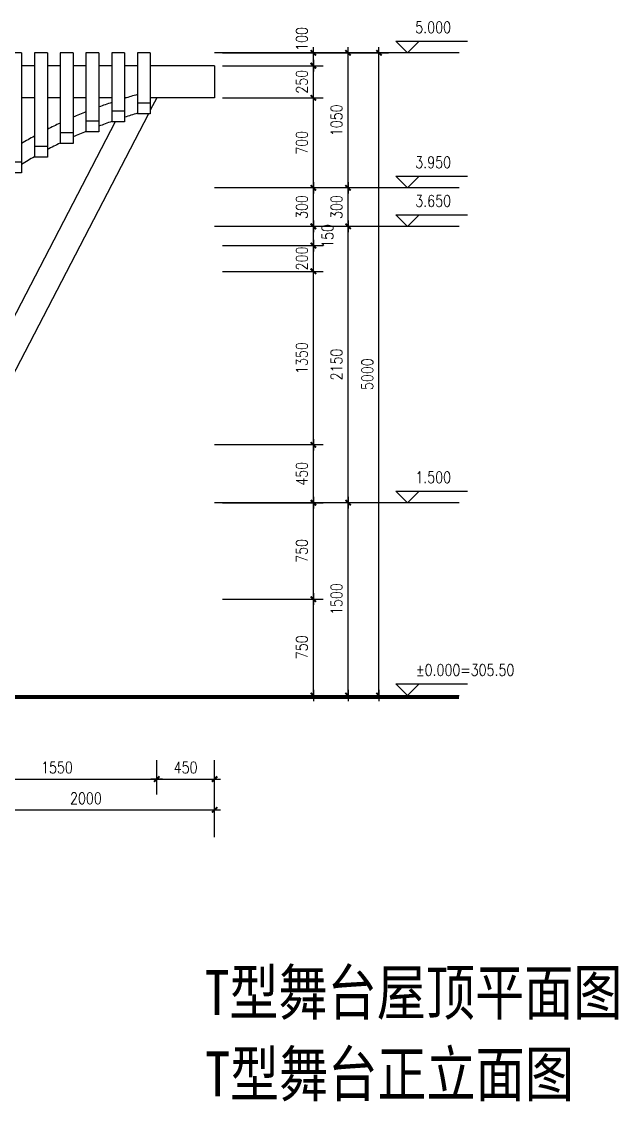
# Model space of a CAD drawing. Extents: x 594538 to 606574, y -114484 to -98989.
# Drawn here: x 601937 to 606574, y -114484 to -106083 of the extents above; entities that cross this region are included whole.
import ezdxf
from ezdxf.enums import TextEntityAlignment as Align

# ---------------------------------------------------------------- set-up
doc = ezdxf.new("R2010")
doc.units = 0
doc.header["$LTSCALE"] = 300
doc.header["$MEASUREMENT"] = 0
doc.header["$PDMODE"] = 3
doc.layers.get('0').update_dxf_attribs({"linetype": 'CONTINUOUS'})
doc.layers.get('DEFPOINTS').update_dxf_attribs({"linetype": 'CONTINUOUS'})
for name, color, linetype in [('AXIS', 3, 'CONTINUOUS'), ('CU', 255, 'CONTINUOUS'), ('PUB_DIM', 200, 'CONTINUOUS'), ('PUB_TEXT', 7, 'CONTINUOUS'), ('木构架', 73, 'CONTINUOUS'), ('柱', 2, 'CONTINUOUS')]:
    doc.layers.add(name, color=color, linetype=linetype)
doc.styles.add('-黑体', font='SIMHEI.TTF', dxfattribs={"width": 0.8})
doc.styles.add('DIM_FONT', font='SIMPLEX.shx', dxfattribs={"width": 0.8})
doc.dimstyles.new('AXIS30', dxfattribs={"dimscale": 0.3, "dimtxt": 300, "dimasz": 1, "dimexe": 250, "dimexo": 300, "dimgap": 150, "dimtad": 1, "dimdec": 0, "dimzin": 0, "dimtxsty": 'DIM_FONT', "dimblk": '_DIMX', "dimblk1": 'DOTSMALL', "dimblk2": 'DOTSMALL', "dimcen": 150, "dimse1": 1, "dimse2": 1, "dimclrt": 7, "dimazin": 3, "dimtfac": 150, "dimtdec": 0, "dimtix": 1, "dimtmove": 0, "dimatfit": 3, "dimtolj": 1, "dimtzin": 0})
doc.dimstyles.new('DIMA30', dxfattribs={"dimscale": 0.3, "dimtxt": 300, "dimasz": 1, "dimexe": 250, "dimexo": 300, "dimgap": 150, "dimtad": 1, "dimdec": 0, "dimzin": 0, "dimtxsty": 'DIM_FONT', "dimblk": '_DIMX', "dimblk1": 'DOTSMALL', "dimblk2": 'DOTSMALL', "dimcen": 150, "dimse1": 1, "dimclrt": 7, "dimazin": 3, "dimtfac": 150, "dimtdec": 0, "dimtix": 1, "dimtmove": 0, "dimatfit": 3, "dimtolj": 1, "dimtzin": 0})
doc.dimstyles.new('DIMB30', dxfattribs={"dimscale": 0.3, "dimtxt": 300, "dimasz": 1, "dimexe": 250, "dimexo": 300, "dimgap": 150, "dimtad": 1, "dimdec": 0, "dimzin": 0, "dimtxsty": 'DIM_FONT', "dimblk": '_DIMX', "dimblk1": 'DOTSMALL', "dimblk2": 'DOTSMALL', "dimcen": 150, "dimse2": 1, "dimclrt": 7, "dimazin": 3, "dimtfac": 150, "dimtdec": 0, "dimtix": 1, "dimtmove": 0, "dimatfit": 3, "dimtolj": 1, "dimtzin": 0})
doc.dimstyles.new('DIMN30', dxfattribs={"dimscale": 0.3, "dimtxt": 300, "dimasz": 1, "dimexe": 250, "dimexo": 300, "dimgap": 150, "dimtad": 1, "dimdec": 0, "dimzin": 0, "dimtxsty": 'DIM_FONT', "dimblk": '_DIMX', "dimblk1": 'DOTSMALL', "dimblk2": 'DOTSMALL', "dimcen": 150, "dimclrt": 7, "dimazin": 3, "dimtfac": 150, "dimtdec": 0, "dimtix": 1, "dimtmove": 0, "dimatfit": 3, "dimtolj": 1, "dimtzin": 0})

# ---------------------------------------------------------------- blocks, each defined once
blk = doc.blocks.new('_DIMX')
blk.add_line((-150, 0), (150, 0))
at = {"const_width": 50}
blk.add_lwpolyline([(-70, -70), (70, 70)], dxfattribs=at)
blk = doc.blocks.new('*D22')
at = {"color": 0, "linetype": 'BYBLOCK'}
for p, q in [((611988.6, -115399.5), (612770.1, -115399.5)), ((612695.1, -116149.2), (612695.1, -115399.8)), ((611988.6, -116149.5), (612770.1, -116149.5))]:
    blk.add_line(p, q, dxfattribs=at)
at = {"layer": 'DEFPOINTS', "color": 0, "linetype": 'BYBLOCK'}
for p in [(611898.6, -115399.5), (612695.1, -115399.5), (611898.6, -116149.5)]:
    blk.add_point(p, dxfattribs=at)
at = {"color": 0, "linetype": 'BYBLOCK', "xscale": 0.3, "yscale": 0.3, "zscale": 0.3}
for p, rotation in [((612695.1, -115399.5), 90), ((612695.1, -116149.5), 270)]:
    blk.add_blockref('_DIMX', p, dxfattribs=dict(at, rotation=rotation))
at = {"color": 7, "linetype": 'BYBLOCK', "insert": (612605.1, -115774.5), "char_height": 90, "attachment_point": 5, "rotation": 90, "style": 'DIM_FONT'}
blk.add_mtext('\\A1;750', dxfattribs=at)
blk = doc.blocks.new('_DOTSMALL')
at = {"color": 0, "linetype": 'BYBLOCK', "const_width": 0.5}
blk.add_lwpolyline([(-0.0625, 0, 1), (0.0625, 0, 1)], format="xyb", close=True, dxfattribs=at)
blk = doc.blocks.new('*D21')
at = {"color": 0, "linetype": 'BYBLOCK'}
for p, q in [((611988.6, -114649.5), (612770.1, -114649.5)), ((612695.1, -115399.2), (612695.1, -114649.8)), ((611988.6, -115399.5), (612770.1, -115399.5))]:
    blk.add_line(p, q, dxfattribs=at)
at = {"layer": 'DEFPOINTS', "color": 0, "linetype": 'BYBLOCK'}
for p in [(611898.6, -114649.5), (612695.1, -114649.5), (611898.6, -115399.5)]:
    blk.add_point(p, dxfattribs=at)
at = {"color": 0, "linetype": 'BYBLOCK', "xscale": 0.3, "yscale": 0.3, "zscale": 0.3}
for p, rotation in [((612695.1, -114649.5), 90), ((612695.1, -115399.5), 270)]:
    blk.add_blockref('_DIMX', p, dxfattribs=dict(at, rotation=rotation))
at = {"color": 7, "linetype": 'BYBLOCK', "insert": (612605.1, -115024.5), "char_height": 90, "attachment_point": 5, "rotation": 90, "style": 'DIM_FONT'}
blk.add_mtext('\\A1;750', dxfattribs=at)
blk = doc.blocks.new('*D25')
at = {"color": 0, "linetype": 'BYBLOCK'}
for p, q in [((604203.9, -109825.7), (604203.9, -109376.3)), ((603497.4, -109826), (604278.9, -109826))]:
    blk.add_line(p, q, dxfattribs=at)
at = {"layer": 'DEFPOINTS', "color": 0, "linetype": 'BYBLOCK'}
for p in [(603407.4, -109376), (604203.9, -109376), (603407.4, -109826)]:
    blk.add_point(p, dxfattribs=at)
at = {"color": 0, "linetype": 'BYBLOCK', "xscale": 0.3, "yscale": 0.3, "zscale": 0.3}
for p, rotation in [((604203.9, -109376), 90), ((604203.9, -109826), 270)]:
    blk.add_blockref('_DIMX', p, dxfattribs=dict(at, rotation=rotation))
at = {"color": 7, "linetype": 'BYBLOCK', "insert": (604113.9, -109601), "char_height": 90, "attachment_point": 5, "rotation": 90, "style": 'DIM_FONT'}
blk.add_mtext('\\A1;450', dxfattribs=at)
blk = doc.blocks.new('*D24')
at = {"color": 0, "linetype": 'BYBLOCK'}
for p, q in [((611988.6, -112649.5), (612770.1, -112649.5)), ((612695.1, -112649.2), (612695.1, -112648.9)), ((612695.1, -112849.5), (612695.1, -112649.5)), ((611988.6, -112849.5), (612770.1, -112849.5)), ((612695.1, -112849.8), (612695.1, -112850.1))]:
    blk.add_line(p, q, dxfattribs=at)
at = {"layer": 'DEFPOINTS', "color": 0, "linetype": 'BYBLOCK'}
for p in [(611898.6, -112649.5), (612695.1, -112649.5), (611898.6, -112849.5)]:
    blk.add_point(p, dxfattribs=at)
at = {"color": 0, "linetype": 'BYBLOCK', "xscale": 0.3, "yscale": 0.3, "zscale": 0.3}
for p, rotation in [((612695.1, -112649.5), 270), ((612695.1, -112849.5), 90)]:
    blk.add_blockref('_DIMX', p, dxfattribs=dict(at, rotation=rotation))
at = {"color": 7, "linetype": 'BYBLOCK', "insert": (612605.1, -112749.5), "char_height": 90, "attachment_point": 5, "rotation": 90, "style": 'DIM_FONT'}
blk.add_mtext('\\A1;200', dxfattribs=at)
blk = doc.blocks.new('*D26')
at = {"color": 0, "linetype": 'BYBLOCK'}
for p, q in [((611988.6, -111249.5), (612770.1, -111249.5)), ((612695.1, -111249.2), (612695.1, -111248.9)), ((612695.1, -111499.5), (612695.1, -111249.5)), ((611988.6, -111499.5), (612770.1, -111499.5)), ((612695.1, -111499.8), (612695.1, -111500.1))]:
    blk.add_line(p, q, dxfattribs=at)
at = {"layer": 'DEFPOINTS', "color": 0, "linetype": 'BYBLOCK'}
for p in [(611898.6, -111249.5), (612695.1, -111249.5), (611898.6, -111499.5)]:
    blk.add_point(p, dxfattribs=at)
at = {"color": 0, "linetype": 'BYBLOCK', "xscale": 0.3, "yscale": 0.3, "zscale": 0.3}
for p, rotation in [((612695.1, -111249.5), 270), ((612695.1, -111499.5), 90)]:
    blk.add_blockref('_DIMX', p, dxfattribs=dict(at, rotation=rotation))
at = {"color": 7, "linetype": 'BYBLOCK', "insert": (612605.1, -111374.5), "char_height": 90, "attachment_point": 5, "rotation": 90, "style": 'DIM_FONT'}
blk.add_mtext('\\A1;250', dxfattribs=at)
blk = doc.blocks.new('*D27')
at = {"color": 0, "linetype": 'BYBLOCK'}
for p, q in [((611988.6, -111149.5), (612770.1, -111149.5)), ((612695.1, -111249.2), (612695.1, -111149.8)), ((611988.6, -111249.5), (612770.1, -111249.5))]:
    blk.add_line(p, q, dxfattribs=at)
at = {"layer": 'DEFPOINTS', "color": 0, "linetype": 'BYBLOCK'}
for p in [(611898.6, -111149.5), (612695.1, -111149.5), (611898.6, -111249.5)]:
    blk.add_point(p, dxfattribs=at)
at = {"color": 0, "linetype": 'BYBLOCK', "xscale": 0.3, "yscale": 0.3, "zscale": 0.3}
for p, rotation in [((612695.1, -111149.5), 90), ((612695.1, -111249.5), 270)]:
    blk.add_blockref('_DIMX', p, dxfattribs=dict(at, rotation=rotation))
at = {"color": 7, "linetype": 'BYBLOCK', "insert": (612605.1, -111041.5), "char_height": 90, "attachment_point": 5, "rotation": 90, "style": 'DIM_FONT'}
blk.add_mtext('\\A1;100', dxfattribs=at)
blk = doc.blocks.new('*D20')
at = {"color": 0, "linetype": 'BYBLOCK'}
for p, q in [((604473.6, -111325.7), (604473.6, -109826.3)), ((603587.4, -111326), (604548.6, -111326))]:
    blk.add_line(p, q, dxfattribs=at)
at = {"layer": 'DEFPOINTS', "color": 0, "linetype": 'BYBLOCK'}
for p in [(603497.4, -109826), (604473.6, -109826), (603497.4, -111326)]:
    blk.add_point(p, dxfattribs=at)
at = {"color": 0, "linetype": 'BYBLOCK', "xscale": 0.3, "yscale": 0.3, "zscale": 0.3}
for p, rotation in [((604473.6, -109826), 90), ((604473.6, -111326), 270)]:
    blk.add_blockref('_DIMX', p, dxfattribs=dict(at, rotation=rotation))
at = {"color": 7, "linetype": 'BYBLOCK', "insert": (604383.6, -110576), "char_height": 90, "attachment_point": 5, "rotation": 90, "style": 'DIM_FONT'}
blk.add_mtext('\\A1;1500', dxfattribs=at)
blk = doc.blocks.new('*D23')
at = {"color": 0, "linetype": 'BYBLOCK'}
for p, q in [((604203.9, -107825.7), (604203.9, -107676.3)), ((603497.4, -107826), (604278.9, -107826))]:
    blk.add_line(p, q, dxfattribs=at)
at = {"layer": 'DEFPOINTS', "color": 0, "linetype": 'BYBLOCK'}
for p in [(603407.4, -107676), (604203.9, -107676), (603407.4, -107826)]:
    blk.add_point(p, dxfattribs=at)
at = {"color": 0, "linetype": 'BYBLOCK', "xscale": 0.3, "yscale": 0.3, "zscale": 0.3}
for p, rotation in [((604203.9, -107676), 90), ((604203.9, -107826), 270)]:
    blk.add_blockref('_DIMX', p, dxfattribs=dict(at, rotation=rotation))
at = {"color": 7, "linetype": 'BYBLOCK', "insert": (604314, -107751), "char_height": 90, "attachment_point": 5, "rotation": 90, "style": 'DIM_FONT'}
blk.add_mtext('\\A1;150', dxfattribs=at)
blk = doc.blocks.new('*D166')
at = {"color": 0, "linetype": 'BYBLOCK'}
blk.add_line((601436.5, -112215.5), (603435.9, -112215.5), dxfattribs=at)
at = {"layer": 'DEFPOINTS', "color": 0, "linetype": 'BYBLOCK'}
for p in [(603436.2, -112215.5), (601436.2, -113215.5), (603436.2, -113215.5)]:
    blk.add_point(p, dxfattribs=at)
at = {"color": 0, "linetype": 'BYBLOCK', "xscale": 0.3, "yscale": 0.3, "zscale": 0.3, "rotation": 180}
blk.add_blockref('_DIMX', (601436.2, -112215.5), dxfattribs=at)
at = {"color": 0, "linetype": 'BYBLOCK', "xscale": 0.3, "yscale": 0.3, "zscale": 0.3}
blk.add_blockref('_DIMX', (603436.2, -112215.5), dxfattribs=at)
at = {"color": 7, "linetype": 'BYBLOCK', "insert": (602436.2, -112125.5), "char_height": 90, "attachment_point": 5, "style": 'DIM_FONT'}
blk.add_mtext('\\A1;2000', dxfattribs=at)
blk = doc.blocks.new('*D167')
at = {"color": 0, "linetype": 'BYBLOCK'}
for p, q in [((603497.4, -108026), (604278.9, -108026)), ((604203.9, -109375.7), (604203.9, -108026.3))]:
    blk.add_line(p, q, dxfattribs=at)
at = {"layer": 'DEFPOINTS', "color": 0, "linetype": 'BYBLOCK'}
for p in [(603407.4, -108026), (604203.9, -108026), (603407.4, -109376)]:
    blk.add_point(p, dxfattribs=at)
at = {"color": 0, "linetype": 'BYBLOCK', "xscale": 0.3, "yscale": 0.3, "zscale": 0.3}
for p, rotation in [((604203.9, -108026), 90), ((604203.9, -109376), 270)]:
    blk.add_blockref('_DIMX', p, dxfattribs=dict(at, rotation=rotation))
at = {"color": 7, "linetype": 'BYBLOCK', "insert": (604113.9, -108701), "char_height": 90, "attachment_point": 5, "rotation": 90, "style": 'DIM_FONT'}
blk.add_mtext('\\A1;1350', dxfattribs=at)
blk = doc.blocks.new('*D168')
at = {"color": 0, "linetype": 'BYBLOCK'}
blk.add_line((601436.5, -111978.3), (602985.9, -111978.3), dxfattribs=at)
at = {"layer": 'DEFPOINTS', "color": 0, "linetype": 'BYBLOCK'}
for p in [(602986.2, -111978.3), (601436.2, -112978.3), (602986.2, -112978.3)]:
    blk.add_point(p, dxfattribs=at)
at = {"color": 0, "linetype": 'BYBLOCK', "xscale": 0.3, "yscale": 0.3, "zscale": 0.3, "rotation": 180}
blk.add_blockref('_DIMX', (601436.2, -111978.3), dxfattribs=at)
at = {"color": 0, "linetype": 'BYBLOCK', "xscale": 0.3, "yscale": 0.3, "zscale": 0.3}
blk.add_blockref('_DIMX', (602986.2, -111978.3), dxfattribs=at)
at = {"color": 7, "linetype": 'BYBLOCK', "insert": (602211.2, -111888.3), "char_height": 90, "attachment_point": 5, "style": 'DIM_FONT'}
blk.add_mtext('\\A1;1550', dxfattribs=at)
blk = doc.blocks.new('*D169')
at = {"color": 0, "linetype": 'BYBLOCK'}
blk.add_line((602986.5, -111978.3), (603435.9, -111978.3), dxfattribs=at)
at = {"layer": 'DEFPOINTS', "color": 0, "linetype": 'BYBLOCK'}
for p in [(603436.2, -111978.3), (602986.2, -112978.3), (603436.2, -112978.3)]:
    blk.add_point(p, dxfattribs=at)
at = {"color": 0, "linetype": 'BYBLOCK', "xscale": 0.3, "yscale": 0.3, "zscale": 0.3, "rotation": 180}
blk.add_blockref('_DIMX', (602986.2, -111978.3), dxfattribs=at)
at = {"color": 0, "linetype": 'BYBLOCK', "xscale": 0.3, "yscale": 0.3, "zscale": 0.3}
blk.add_blockref('_DIMX', (603436.2, -111978.3), dxfattribs=at)
at = {"color": 7, "linetype": 'BYBLOCK', "insert": (603211.2, -111888.3), "char_height": 90, "attachment_point": 5, "style": 'DIM_FONT'}
blk.add_mtext('\\A1;450', dxfattribs=at)
blk = doc.blocks.new('*D176')
at = {"color": 0, "linetype": 'BYBLOCK'}
for p, q in [((603587.4, -106326), (604548.6, -106326)), ((604473.6, -111325.7), (604473.6, -106326.3)), ((603587.4, -111326), (604548.6, -111326))]:
    blk.add_line(p, q, dxfattribs=at)
at = {"layer": 'DEFPOINTS', "color": 0, "linetype": 'BYBLOCK'}
for p in [(603497.4, -106326), (604473.6, -106326), (603497.4, -111326)]:
    blk.add_point(p, dxfattribs=at)
at = {"color": 0, "linetype": 'BYBLOCK', "xscale": 0.3, "yscale": 0.3, "zscale": 0.3}
for p, rotation in [((604473.6, -106326), 90), ((604473.6, -111326), 270)]:
    blk.add_blockref('_DIMX', p, dxfattribs=dict(at, rotation=rotation))
at = {"color": 7, "linetype": 'BYBLOCK', "insert": (604383.6, -108826), "char_height": 90, "attachment_point": 5, "rotation": 90, "style": 'DIM_FONT'}
blk.add_mtext('\\A1;5000', dxfattribs=at)
blk = doc.blocks.new('*D177')
at = {"color": 0, "linetype": 'BYBLOCK'}
blk.add_line((604473.6, -109825.7), (604473.6, -107676.3), dxfattribs=at)
at = {"layer": 'DEFPOINTS', "color": 0, "linetype": 'BYBLOCK'}
for p in [(603497.4, -107676), (604473.6, -107676), (603497.4, -109826)]:
    blk.add_point(p, dxfattribs=at)
at = {"color": 0, "linetype": 'BYBLOCK', "xscale": 0.3, "yscale": 0.3, "zscale": 0.3}
for p, rotation in [((604473.6, -107676), 90), ((604473.6, -109826), 270)]:
    blk.add_blockref('_DIMX', p, dxfattribs=dict(at, rotation=rotation))
at = {"color": 7, "linetype": 'BYBLOCK', "insert": (604383.6, -108751), "char_height": 90, "attachment_point": 5, "rotation": 90, "style": 'DIM_FONT'}
blk.add_mtext('\\A1;2150', dxfattribs=at)
blk = doc.blocks.new('*D178')
at = {"color": 0, "linetype": 'BYBLOCK'}
for p, q in [((603587.4, -106326), (604548.6, -106326)), ((604473.6, -107375.7), (604473.6, -106326.3))]:
    blk.add_line(p, q, dxfattribs=at)
at = {"layer": 'DEFPOINTS', "color": 0, "linetype": 'BYBLOCK'}
for p in [(603497.4, -106326), (604473.6, -106326), (603497.4, -107376)]:
    blk.add_point(p, dxfattribs=at)
at = {"color": 0, "linetype": 'BYBLOCK', "xscale": 0.3, "yscale": 0.3, "zscale": 0.3}
for p, rotation in [((604473.6, -106326), 90), ((604473.6, -107376), 270)]:
    blk.add_blockref('_DIMX', p, dxfattribs=dict(at, rotation=rotation))
at = {"color": 7, "linetype": 'BYBLOCK', "insert": (604383.6, -106851), "char_height": 90, "attachment_point": 5, "rotation": 90, "style": 'DIM_FONT'}
blk.add_mtext('\\A1;1050', dxfattribs=at)
blk = doc.blocks.new('*D179')
at = {"color": 0, "linetype": 'BYBLOCK'}
blk.add_line((604473.6, -107675.7), (604473.6, -107376.3), dxfattribs=at)
at = {"layer": 'DEFPOINTS', "color": 0, "linetype": 'BYBLOCK'}
for p in [(603497.4, -107376), (604473.6, -107376), (603497.4, -107676)]:
    blk.add_point(p, dxfattribs=at)
at = {"color": 0, "linetype": 'BYBLOCK', "xscale": 0.3, "yscale": 0.3, "zscale": 0.3}
for p, rotation in [((604473.6, -107376), 90), ((604473.6, -107676), 270)]:
    blk.add_blockref('_DIMX', p, dxfattribs=dict(at, rotation=rotation))
at = {"color": 7, "linetype": 'BYBLOCK', "insert": (604383.6, -107526), "char_height": 90, "attachment_point": 5, "rotation": 90, "style": 'DIM_FONT'}
blk.add_mtext('\\A1;300', dxfattribs=at)
blk = doc.blocks.new('*D180')
at = {"color": 0, "linetype": 'BYBLOCK'}
blk.add_line((604203.9, -107675.7), (604203.9, -107376.3), dxfattribs=at)
at = {"layer": 'DEFPOINTS', "color": 0, "linetype": 'BYBLOCK'}
for p in [(603407.4, -107376), (604203.9, -107376), (603407.4, -107676)]:
    blk.add_point(p, dxfattribs=at)
at = {"color": 0, "linetype": 'BYBLOCK', "xscale": 0.3, "yscale": 0.3, "zscale": 0.3}
for p, rotation in [((604203.9, -107376), 90), ((604203.9, -107676), 270)]:
    blk.add_blockref('_DIMX', p, dxfattribs=dict(at, rotation=rotation))
at = {"color": 7, "linetype": 'BYBLOCK', "insert": (604113.9, -107526), "char_height": 90, "attachment_point": 5, "rotation": 90, "style": 'DIM_FONT'}
blk.add_mtext('\\A1;300', dxfattribs=at)
blk = doc.blocks.new('*D181')
at = {"color": 0, "linetype": 'BYBLOCK'}
for p, q in [((603497.4, -106676), (604278.9, -106676)), ((604203.9, -107375.7), (604203.9, -106676.3))]:
    blk.add_line(p, q, dxfattribs=at)
at = {"layer": 'DEFPOINTS', "color": 0, "linetype": 'BYBLOCK'}
for p in [(603407.4, -106676), (604203.9, -106676), (603407.4, -107376)]:
    blk.add_point(p, dxfattribs=at)
at = {"color": 0, "linetype": 'BYBLOCK', "xscale": 0.3, "yscale": 0.3, "zscale": 0.3}
for p, rotation in [((604203.9, -106676), 90), ((604203.9, -107376), 270)]:
    blk.add_blockref('_DIMX', p, dxfattribs=dict(at, rotation=rotation))
at = {"color": 7, "linetype": 'BYBLOCK', "insert": (604113.9, -107026), "char_height": 90, "attachment_point": 5, "rotation": 90, "style": 'DIM_FONT'}
blk.add_mtext('\\A1;700', dxfattribs=at)

msp = doc.modelspace()

# ---------------------------------------------------------------- linework, layer by layer
at = {"layer": 'AXIS'}
for p, q in [((605336.8, -106326), (603436.6, -106326)), ((602986.6, -106676), (602936.5, -106772.6)), ((602922.5, -106799.6), (601586.2, -109376)), ((602664.2, -106863.2), (601586.2, -108941.6)), ((605336.8, -107376), (603436.6, -107376)), ((605336.8, -107676), (603436.6, -107676)), ((605336.8, -107676), (603436.6, -107676)), ((604278.9, -109376), (603436.6, -109376)), ((605336.8, -109826), (603436.6, -109826)), ((602986.2, -112097.3), (602986.2, -111828.6)), ((603436.2, -112428.6), (603436.2, -111828.6))]:
    msp.add_line(p, q, dxfattribs=at)
at = {"layer": 'CU'}
msp.add_line((594551.9, -111326), (605336.8, -111326), dxfattribs=at)
at = {"layer": 'CU', "const_width": 27}
msp.add_lwpolyline([(594551.9, -111339.5), (605336.8, -111339.5)], dxfattribs=at)
at = {"layer": 'PUB_DIM'}
for p, q in [((604934.9, -106326), (604844.9, -106236)), ((604844.9, -106236), (605024.9, -106236)), ((605024.9, -106236), (604934.9, -106326)), ((605024.9, -106236), (605402.1, -106236)), ((604039.9, -106326), (604389.4, -106326)), ((604934.9, -107376), (604844.9, -107286)), ((604844.9, -107286), (605024.9, -107286)), ((605024.9, -107286), (604934.9, -107376)), ((605024.9, -107286), (605402.1, -107286)), ((604934.9, -107676), (604844.9, -107586)), ((604844.9, -107586), (605024.9, -107586)), ((605024.9, -107586), (604934.9, -107676)), ((605024.9, -107586), (605402.1, -107586)), ((604934.9, -109826), (604844.9, -109736)), ((604844.9, -109736), (605024.9, -109736)), ((605024.9, -109736), (604934.9, -109826)), ((605024.9, -109736), (605402.1, -109736)), ((604934.9, -111326), (604844.9, -111236)), ((604844.9, -111236), (605024.9, -111236)), ((605024.9, -111236), (604934.9, -111326)), ((605024.9, -111236), (605402.1, -111236))]:
    msp.add_line(p, q, dxfattribs=at)
at = {"layer": '木构架'}
for p, q in [((601936.5, -106326), (601836.5, -106326)), ((601936.5, -106326), (601936.5, -107260.7)), ((602036.5, -106326), (602036.5, -107137.4)), ((602136.5, -106326), (602036.5, -106326)), ((602136.5, -106326), (602136.5, -107137.4)), ((602236.5, -106326), (602236.5, -107031)), ((602336.5, -106326), (602236.5, -106326)), ((602336.5, -106326), (602336.5, -107031)), ((602436.5, -106326), (602436.5, -106940.1)), ((602536.5, -106326), (602436.5, -106326)), ((602536.5, -106326), (602536.5, -106940.1)), ((602636.5, -106326), (602636.5, -106863.2)), ((602736.5, -106326), (602636.5, -106326)), ((602736.5, -106326), (602736.5, -106863.2)), ((602836.5, -106326), (602836.5, -106799.6)), ((602936.5, -106326), (602836.5, -106326)), ((602936.5, -106326), (602936.5, -106799.6)), ((602036.5, -106426), (601936.5, -106426)), ((602236.5, -106426), (602136.5, -106426)), ((602436.5, -106426), (602336.5, -106426)), ((602636.5, -106426), (602536.5, -106426)), ((602836.5, -106426), (602736.5, -106426)), ((603436.6, -106426), (602936.5, -106426)), ((603036.5, -106426), (602936.5, -106426)), ((603436.6, -106426), (603436.6, -106676)), ((602036.5, -106676), (601936.5, -106676)), ((602236.5, -106676), (602136.5, -106676)), ((602436.5, -106676), (602336.5, -106676)), ((602636.5, -106676), (602536.5, -106676)), ((602750.5, -106676), (602736.5, -106676)), ((603436.6, -106676), (602936.5, -106676)), ((603036.5, -106676), (602936.5, -106676)), ((602936.5, -106716.4), (602836.5, -106716.4)), ((602536.5, -106856.9), (602436.5, -106856.9)), ((602736.5, -106780), (602636.5, -106780)), ((602936.5, -106799.6), (602836.5, -106799.6)), ((602536.5, -106940.1), (602436.5, -106940.1)), ((602736.5, -106863.2), (602636.5, -106863.2)), ((602336.5, -106947.8), (602236.5, -106947.8)), ((602136.5, -107054.2), (602036.5, -107054.2)), ((602336.5, -107031), (602236.5, -107031)), ((601936.5, -107177.5), (601836.5, -107177.5)), ((602136.5, -107137.4), (602036.5, -107137.4)), ((601936.5, -107260.7), (601836.5, -107260.7))]:
    msp.add_line(p, q, dxfattribs=at)
at = {"layer": '柱'}
for radius, start, end in [(3740, 105.35766, 106.95267), (3740, 108.56133, 110.18531), (3740, 111.82639, 113.48653), (3600, 105.97054, 107.63312), (3740, 115.16785, 116.87268), (3600, 112.72163, 114.45837), (3600, 109.31119, 111.00666), (3740, 118.60362, 120.36358), (3600, 116.21941, 118.00753), (3600, 119.82584, 121.67788)]:
    msp.add_arc((603827, -110257.7), radius, start, end, dxfattribs=at)

# ---------------------------------------------------------------- texts
at = {"layer": 'PUB_DIM', "style": 'DIM_FONT', "width": 0.8}
for s, p in [('5.000', (605273.8, -106173)), ('3.950', (605273.8, -107223)), ('3.650', (605273.8, -107523)), ('1.500', (605273.8, -109673)), ('%%p0.000=305.50', (605765.9, -111173))]:
    msp.add_text(s, height=90, dxfattribs=at).set_placement(p, align=Align.RIGHT)
at = {"layer": 'PUB_TEXT', "style": '-黑体', "width": 0.8}
for s, p in [('T型舞台屋顶平面图', (603360.2, -113810.6)), ('T型舞台正立面图', (603364.9, -114445.2))]:
    msp.add_text(s, height=350, dxfattribs=at).set_placement(p)

# ---------------------------------------------------------------- dimensions: what is measured, and where the dimension line sits
at = {"layer": 'PUB_DIM'}
dim = msp.add_linear_dim(base=(604203.9, -106326), p1=(603407.4, -106426), p2=(603407.4, -106326), angle=90, dimstyle='DIMN30', dxfattribs=at)
dim.commit()
dim.dimension.update_dxf_attribs({"geometry": '*D27', "text_midpoint": (604113.9, -106218.1), "dimtype": 161, "insert": (-8491.2, 4823.5)})
for p1, p2, distance, dimstyle, picture, middle in [((603497.4, -107376), (603497.4, -106326), -976.2, 'DIMA30', '*D178', (604383.6, -106851)), ((603407.4, -107376), (603407.4, -106676), -796.5, 'DIMA30', '*D181', (604113.9, -107026)), ((603407.4, -107676), (603407.4, -107376), -796.5, 'AXIS30', '*D180', (604113.9, -107526)), ((603497.4, -107676), (603497.4, -107376), -976.2, 'AXIS30', '*D179', (604383.6, -107526)), ((603497.4, -109826), (603497.4, -107676), -976.2, 'AXIS30', '*D177', (604383.6, -108751)), ((603407.4, -109376), (603407.4, -108026), -796.5, 'DIMA30', '*D167', (604113.9, -108701)), ((603407.4, -109826), (603407.4, -109376), -796.5, 'DIMB30', '*D25', (604113.9, -109601)), ((603497.4, -111326), (603497.4, -109826), -976.2, 'DIMB30', '*D20', (604383.6, -110576)), ((601436.2, -113215.5), (603436.2, -113215.5), 1000, 'AXIS30', '*D166', (602436.2, -112125.5))]:
    dim = msp.add_aligned_dim(p1=p1, p2=p2, distance=distance, dimstyle=dimstyle, dxfattribs=at)
    dim.commit()
    dim.dimension.update_dxf_attribs({"geometry": picture, "text_midpoint": middle})
for p1, p2, distance, dimstyle, picture, middle, set_off in [((603737.4, -111326), (603737.4, -106326), -976.2, 'DIMN30', '*D176', (604623.6, -108826), (240, 0)), ((603407.4, -106676), (603407.4, -106426), -796.5, 'DIMN30', '*D26', (604113.9, -106551), (-8491.2, 4823.5)), ((603407.4, -108026), (603407.4, -107826), -796.5, 'DIMN30', '*D24', (604113.9, -107926), (-8491.2, 4823.5)), ((603407.4, -110576), (603407.4, -109826), -796.5, 'DIMN30', '*D21', (604113.9, -110201), (-8491.2, 4823.5)), ((603407.4, -111326), (603407.4, -110576), -796.5, 'DIMN30', '*D22', (604113.9, -110951), (-8491.2, 4823.5)), ((601436.2, -112976), (602986.2, -112976), 1000, 'AXIS30', '*D168', (602211.2, -111886), (0, 2.3)), ((602986.2, -112976), (603436.2, -112976), 1000, 'AXIS30', '*D169', (603211.2, -111886), (0, 2.3))]:
    dim = msp.add_aligned_dim(p1=p1, p2=p2, distance=distance, dimstyle=dimstyle, dxfattribs=at)
    dim.commit()
    dim.dimension.update_dxf_attribs({"geometry": picture, "text_midpoint": middle, "insert": set_off})
dim = msp.add_linear_dim(base=(604203.9, -107676), p1=(603407.4, -107826), p2=(603407.4, -107676), angle=90, dimstyle='DIMB30', dxfattribs=at)
dim.commit()
dim.dimension.update_dxf_attribs({"geometry": '*D23', "text_midpoint": (604314, -107751), "dimtype": 161})

doc.saveas('drawing.dxf')
